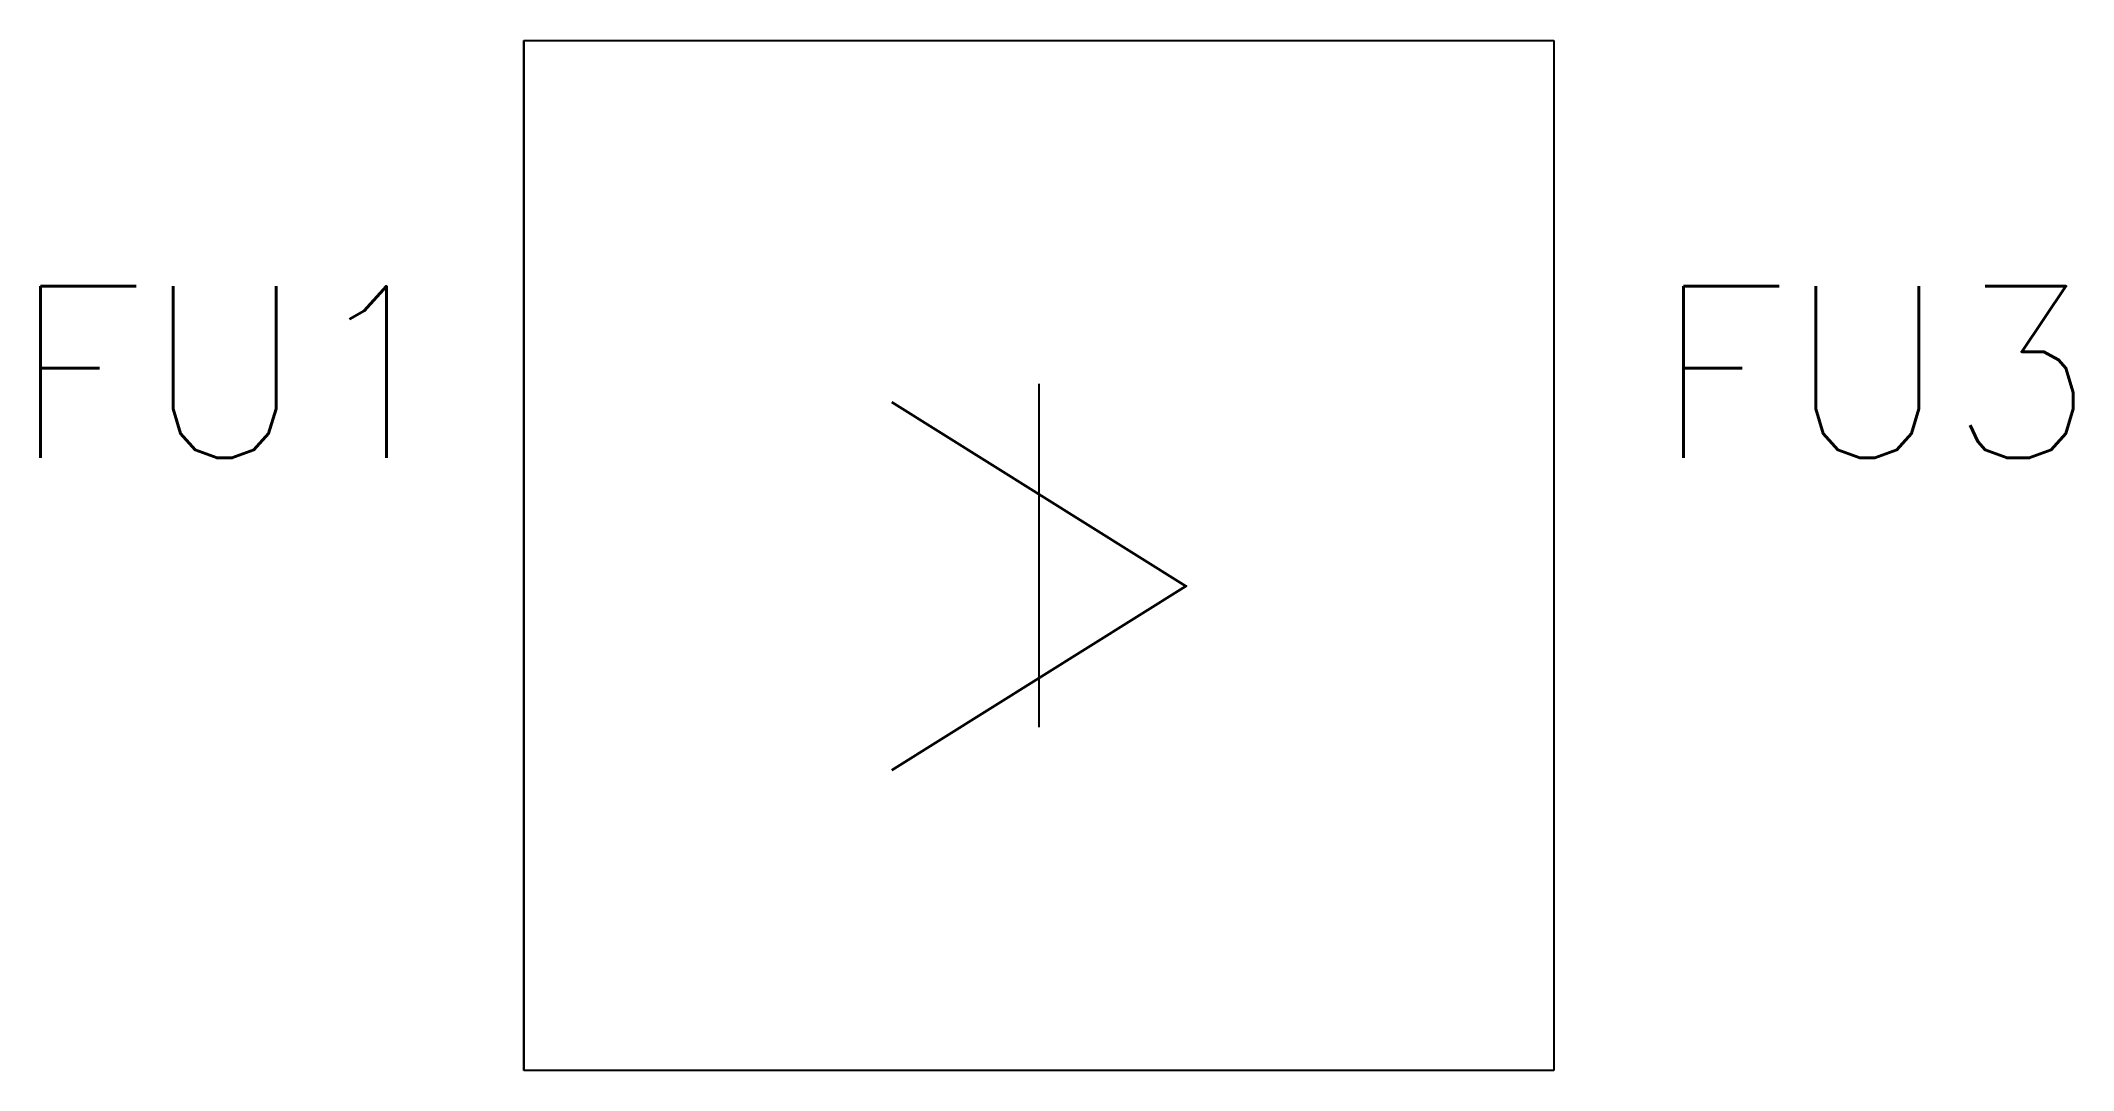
# Model space of a CAD drawing. Extents: x 144.4 to 168.1, y 220 to 232.
import ezdxf
from ezdxf.enums import TextEntityAlignment as Align

# ---------------------------------------------------------------- set-up
doc = ezdxf.new("R2010")
doc.units = 0
doc.header["$LTSCALE"] = 5
doc.layers.get('0').update_dxf_attribs({"linetype": 'CONTINUOUS'})
doc.styles.get("Standard").update_dxf_attribs({"font": 'simplex'})

msp = doc.modelspace()

# ---------------------------------------------------------------- linework, layer by layer
at = {"color": 0}
for p, q in [((150, 232), (150, 220)), ((150, 220), (150, 232)), ((150, 232), (162, 232)), ((162, 232), (162, 220)), ((156, 228), (156, 224)), ((162, 220), (150, 220))]:
    msp.add_line(p, q, dxfattribs=at)

# ---------------------------------------------------------------- texts
msp.add_text('>', height=5, dxfattribs=at).set_placement((156, 226), align=Align.MIDDLE)
msp.add_attdef('FU1', text='', height=2, dxfattribs=at).set_placement((149.168, 227.137), align=Align.RIGHT)
msp.add_attdef('FU3', (163.168, 227.137), '', height=2, dxfattribs=at)

doc.saveas('drawing.dxf')
